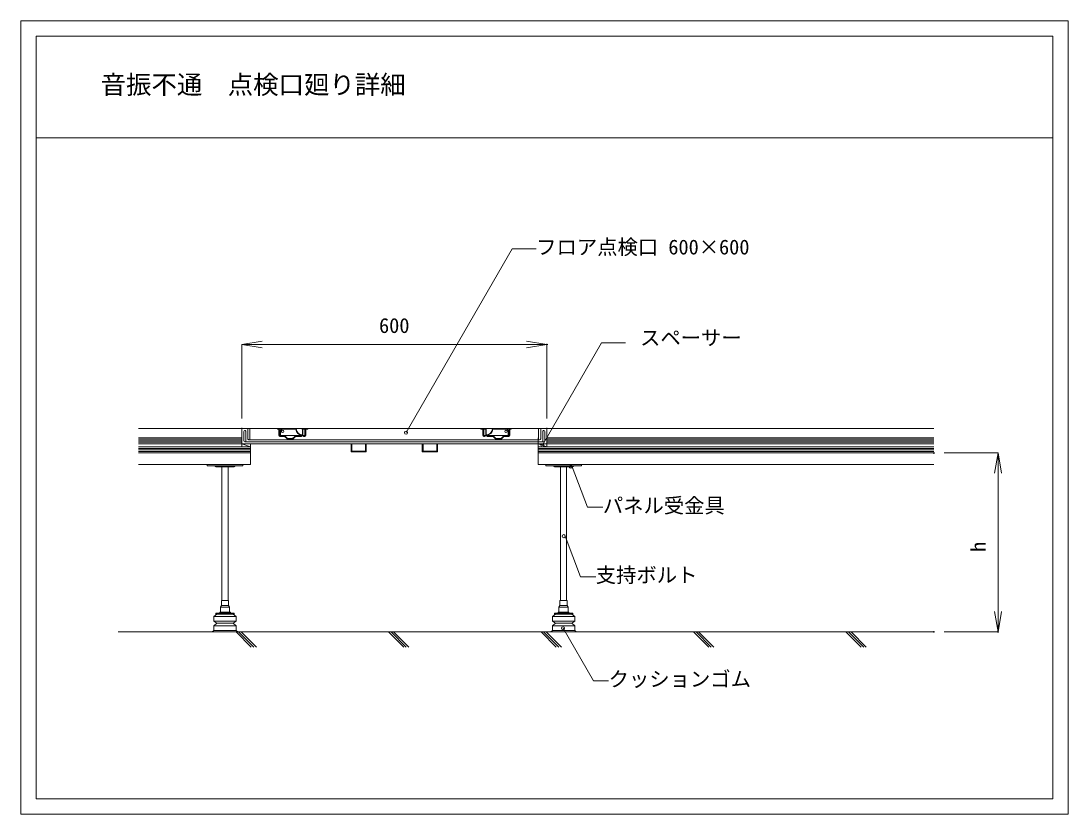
# Model space of a CAD drawing. Units: millimetres, scale not verified. Extents: x -1030 to 1030, y -780 to 780.
import ezdxf
from ezdxf.enums import TextEntityAlignment as Align

# ---------------------------------------------------------------- set-up
doc = ezdxf.new("R2010")
doc.units = ezdxf.units.MM
doc.header["$LTSCALE"] = 2
doc.header["$PDMODE"] = 32
doc.header["$PDSIZE"] = 1.6
for name, color, linetype, lineweight in [('0-0_0', 7, 'Continuous', 18), ('0-1_WAKU', 4, 'Continuous', 18), ('0-4_納まり', 7, 'Continuous', 18), ('0-6_納まり文字', 7, 'Continuous', 9), ('0-F_0０グルプ-1水色実線', 7, 'Continuous', 18), ('1-0_点検口', 7, 'Continuous', 18), ('1-2_waku2', 7, 'Continuous', 18)]:
    doc.layers.add(name, color=color, linetype=linetype, lineweight=lineweight)
doc.layers.add('0-2_DEFPOINTS', color=7, linetype='Continuous')
doc.styles.add('ＭＳ ゴシック', font='')
doc.styles.get('ＭＳ ゴシック').set_extended_font_data('MS Gothic')

# ---------------------------------------------------------------- blocks, each defined once
blk = doc.blocks.new('_OPEN')
at = {"layer": '0-0_0', "lineweight": 9}
blk.add_line((0, 0), (-1, 0), dxfattribs=at)
blk.add_lwpolyline([(-1, 0.16667), (0, 0), (-1, -0.16667)], dxfattribs=at)
blk = doc.blocks.new('D4')
at = {"layer": '0-2_DEFPOINTS'}
for p in [(3889.471, 723.659), (3289.471, 558.449), (3889.471, 558.449)]:
    blk.add_point(p, dxfattribs=at)
at = {"layer": '0-4_納まり'}
for p, q in [((3289.471, 578.449), (3289.471, 723.659)), ((3329.471, 723.659), (3849.471, 723.659)), ((3889.471, 578.449), (3889.471, 723.659))]:
    blk.add_line(p, q, dxfattribs=at)
at = {"layer": '0-4_納まり', "xscale": 40, "yscale": 40, "rotation": 180}
blk.add_blockref('_OPEN', (3289.471, 723.659), dxfattribs=at)
at = {"layer": '0-4_納まり', "xscale": 40, "yscale": 40}
blk.add_blockref('_OPEN', (3889.471, 723.659), dxfattribs=at)
at = {"layer": '0-4_納まり', "style": 'ＭＳ ゴシック'}
blk.add_text('600', height=29.33, dxfattribs=at).set_placement((3559.471, 737.659), align=Align.BOTTOM_LEFT)
blk = doc.blocks.new('点検口')
at = {"layer": '0-4_納まり'}
blk.add_line((3735.783, 937.954), (3135.783, 937.954), dxfattribs=at)
at = {"layer": '0-F_0０グルプ-1水色実線'}
blk.add_line((3735.783, 937.954), (3735.783, 907.954), dxfattribs=at)
at = {"layer": '1-0_点検口'}
for p, q in [((3135.783, 937.954), (3135.783, 907.954)), ((3135.783, 937.954), (3735.783, 937.954)), ((3143.783, 931.954), (3143.783, 911.954)), ((3147.783, 917.954), (3147.783, 937.954)), ((3151.783, 937.954), (3151.783, 915.954)), ((3205.783, 937.954), (3207.744, 937.954)), ((3207.744, 937.954), (3216.033, 937.954)), ((3208.744, 935.954), (3208.744, 924.154)), ((3209.744, 935.954), (3209.744, 924.154)), ((3210.783, 932.704), (3210.783, 924.454)), ((3211.783, 932.704), (3211.783, 924.454)), ((3242.292, 937.954), (3216.033, 937.954)), ((3241.82, 936.954), (3216.033, 936.954)), ((3254.783, 937.954), (3242.292, 937.954)), ((3254.783, 936.954), (3259.783, 936.954)), ((3255.283, 935.954), (3255.283, 924.454)), ((3259.783, 924.454), (3259.783, 936.954)), ((3260.783, 924.154), (3260.783, 935.954)), ((3261.821, 924.154), (3261.821, 935.954)), ((3262.783, 937.954), (3265.783, 937.954)), ((3608.783, 937.954), (3605.783, 937.954)), ((3608.744, 936.954), (3605.783, 936.954)), ((3609.744, 924.154), (3609.744, 935.954)), ((3610.783, 924.154), (3610.783, 935.954)), ((3616.783, 936.954), (3611.783, 936.954)), ((3611.783, 924.454), (3611.783, 936.954)), ((3615.783, 935.954), (3615.783, 924.454)), ((3616.283, 935.954), (3616.283, 924.454)), ((3616.783, 937.954), (3629.273, 937.954)), ((3629.273, 937.954), (3655.533, 937.954)), ((3629.746, 936.954), (3655.533, 936.954)), ((3663.821, 937.954), (3655.533, 937.954)), ((3659.783, 932.704), (3659.783, 924.454)), ((3660.783, 932.704), (3660.783, 924.454)), ((3661.821, 935.954), (3661.821, 924.154)), ((3662.821, 935.954), (3662.821, 924.154)), ((3665.783, 937.954), (3663.821, 937.954)), ((3719.783, 937.954), (3719.783, 915.954)), ((3723.783, 917.954), (3723.783, 937.954)), ((3727.783, 931.954), (3727.783, 911.954)), ((3185.783, 907.954), (3135.783, 907.954)), ((3350.783, 907.954), (3137.783, 907.954)), ((3729.783, 911.954), (3141.783, 911.954)), ((3149.783, 915.954), (3721.783, 915.954)), ((3733.783, 907.954), (3161.783, 907.954)), ((3210.744, 923.154), (3219.502, 923.154)), ((3210.744, 922.154), (3219.502, 922.154)), ((3210.783, 924.454), (3259.783, 924.454)), ((3221.669, 921.229), (3224.987, 917.763)), ((3222.391, 921.92), (3225.71, 918.454)), ((3225.71, 918.454), (3235.856, 918.454)), ((3225.71, 917.454), (3235.856, 917.454)), ((3235.856, 918.454), (3239.175, 921.92)), ((3236.578, 917.763), (3239.897, 921.229)), ((3242.064, 923.154), (3252.223, 923.154)), ((3242.064, 922.154), (3251.467, 922.154)), ((3258.342, 923.154), (3259.783, 923.154)), ((3259.098, 922.154), (3259.821, 922.154)), ((3615.783, 924.454), (3610.783, 924.454)), ((3612.467, 922.154), (3611.744, 922.154)), ((3660.783, 924.454), (3611.783, 924.454)), ((3613.223, 923.154), (3611.783, 923.154)), ((3629.502, 923.154), (3619.342, 923.154)), ((3629.502, 922.154), (3620.098, 922.154)), ((3634.987, 917.763), (3631.669, 921.229)), ((3635.71, 918.454), (3632.391, 921.92)), ((3645.856, 918.454), (3635.71, 918.454)), ((3645.856, 917.454), (3635.71, 917.454)), ((3649.175, 921.92), (3645.856, 918.454)), ((3649.897, 921.229), (3646.578, 917.763)), ((3660.821, 923.154), (3652.064, 923.154)), ((3660.821, 922.154), (3652.064, 922.154)), ((3685.783, 907.954), (3735.783, 907.954))]:
    blk.add_line(p, q, dxfattribs=at)
for points in [[(3139.783, 931.954), (3139.783, 913.954), (3139.783, 931.954)], [(3205.783, 937.954), (3205.783, 936.954), (3207.744, 936.954)], [(3265.783, 937.954), (3254.783, 937.954), (3254.783, 935.954), (3255.783, 935.954), (3255.783, 924.454), (3260.783, 924.454)], [(3262.821, 936.954), (3265.783, 936.954), (3265.783, 937.954)], [(3605.783, 936.954), (3605.783, 937.954), (3616.783, 937.954), (3616.783, 935.954), (3615.783, 935.954)], [(3665.783, 937.954), (3665.783, 936.954), (3663.821, 936.954)], [(3731.783, 931.954), (3731.783, 913.954), (3731.783, 931.954)], [(3380.783, 907.954), (3380.783, 892.154), (3350.783, 892.154), (3350.783, 907.954)], [(3379.183, 907.954), (3379.183, 893.754), (3352.383, 893.754), (3352.383, 907.954)], [(3490.783, 907.954), (3490.783, 892.154), (3520.783, 892.154), (3520.783, 907.954)], [(3519.183, 907.954), (3519.183, 893.754), (3492.383, 893.754), (3492.383, 907.954)]]:
    blk.add_lwpolyline(points, dxfattribs=at)
for centre in [(3216.033, 932.454), (3655.533, 932.454)]:
    blk.add_circle(centre, 2.5, dxfattribs=at)
for centre, radius, start, end in [((3141.783, 931.954), 2, 90.0227, 179.99913), ((3141.783, 931.954), 2, 0.001, 90.0035), ((3207.744, 935.954), 2, 0, 90), ((3207.744, 935.954), 1, 0, 90), ((3216.033, 932.704), 5.25, 90, 180), ((3216.033, 932.704), 4.25, 90, 180), ((3255.283, 937.954), 13.5, 184.24802, 270), ((3242.292, 937.454), 0.5, 2.20423, 90), ((3255.283, 937.954), 12.5, 182.20423, 270), ((3262.783, 935.954), 2, 90, 180), ((3262.821, 935.954), 1, 90, 180), ((3608.744, 935.954), 1, 0, 90), ((3608.783, 935.954), 2, 0, 90), ((3616.283, 937.954), 12.5, 270, 357.79577), ((3616.283, 937.954), 13.5, 270, 355.75198), ((3629.273, 937.454), 0.5, 90, 177.79577), ((3655.533, 932.704), 5.25, 0, 90), ((3655.533, 932.704), 4.25, 0, 90), ((3663.821, 935.954), 2, 90, 180), ((3663.821, 935.954), 1, 90, 180), ((3729.783, 931.954), 2, 89.9965, 179.999), ((3729.783, 931.954), 2, 0.00087, 89.9773), ((3137.783, 909.954), 2, 180.005, 270.003), ((3141.783, 913.954), 2, 180, 269.977), ((3149.783, 917.954), 2, 179.9965, 270.003), ((3210.744, 924.154), 2, 180, 270), ((3210.744, 924.154), 1, 180, 270), ((3219.502, 919.154), 4, 43.75464, 90), ((3219.502, 919.154), 3, 43.75464, 90), ((3225.71, 918.454), 1, 223.75464, 270), ((3235.856, 918.454), 1, 270, 316.24536), ((3242.064, 919.154), 4, 90, 136.24536), ((3242.064, 919.154), 3, 90, 136.24536), ((3251.467, 925.154), 3, 270, 307.62719), ((3255.283, 920.204), 4.25, 43.95695, 136.04305), ((3255.283, 920.204), 3.25, 52.37281, 127.62719), ((3259.098, 925.154), 3, 232.37281, 270), ((3259.783, 924.154), 1, 270, 360), ((3259.821, 924.154), 2, 270, 0), ((3611.744, 924.154), 2, 180, 270), ((3611.783, 924.154), 1, 180, 270), ((3612.467, 925.154), 3, 270, 307.62719), ((3616.283, 920.204), 4.25, 43.95695, 136.04305), ((3616.283, 920.204), 3.25, 52.37281, 127.62719), ((3620.098, 925.154), 3, 232.37281, 270), ((3629.502, 919.154), 4, 43.75464, 90), ((3629.502, 919.154), 3, 43.75464, 90), ((3635.71, 918.454), 1, 223.75464, 270), ((3645.856, 918.454), 1, 270, 316.24536), ((3652.064, 919.154), 4, 90, 136.24536), ((3652.064, 919.154), 3, 90, 136.24536), ((3660.821, 924.154), 1, 270, 0), ((3660.821, 924.154), 2, 270, 0), ((3721.783, 917.954), 2, 269.997, 0.0035), ((3729.783, 913.954), 2, 270.023, 0), ((3733.783, 909.954), 2, 269.997, 359.995)]:
    blk.add_arc(centre, radius, start, end, dxfattribs=at)

msp = doc.modelspace()

# ---------------------------------------------------------------- linework, layer by layer
at = {"layer": '0-0_0'}
for p, q in [((-621.536, -369.745), (-635.536, -369.745)), ((44.464, -369.745), (30.464, -369.745)), ((-639.036, -384.745), (-639.036, -382.745)), ((-637.536, -382.745), (-637.536, -372.745)), ((26.964, -384.745), (26.964, -382.745)), ((28.464, -382.745), (28.464, -372.745)), ((-650.536, -391.745), (-606.536, -391.745)), ((-606.536, -400.745), (-650.536, -400.745)), ((-650.536, -409.745), (-606.536, -409.745)), ((-644.536, -404.745), (-612.536, -404.745)), ((15.464, -391.745), (59.464, -391.745)), ((59.464, -400.745), (15.464, -400.745)), ((15.464, -409.745), (59.464, -409.745)), ((21.464, -404.745), (53.464, -404.745)), ((-650.536, -418.745), (-606.536, -418.745)), ((15.464, -418.745), (59.464, -418.745))]:
    msp.add_line(p, q, dxfattribs=at)
for points in [[(-621.536, -359.745), (-621.536, -369.745), (-619.536, -372.745), (-637.536, -372.745), (-635.536, -369.745), (-635.536, -359.745)], [(44.464, -359.745), (44.464, -369.745), (46.464, -372.745), (28.464, -372.745), (30.464, -369.745), (30.464, -359.745)], [(-628.536, -384.745), (-610.536, -384.745), (-610.536, -386.745), (-646.536, -386.745), (-646.536, -384.745)], [(37.464, -384.745), (55.464, -384.745), (55.464, -386.745), (19.464, -386.745), (19.464, -384.745)]]:
    msp.add_lwpolyline(points, close=True, dxfattribs=at)
for points in [[(-612.536, -386.745), (-606.536, -391.745), (-606.536, -400.745), (-612.536, -404.745), (-606.536, -409.745), (-606.536, -418.745), (-603.536, -421.745), (-653.536, -421.745), (-650.536, -418.745), (-650.536, -409.745), (-644.536, -404.745), (-650.536, -400.745), (-650.536, -391.745), (-644.536, -386.745)], [(-618.036, -384.745), (-618.036, -382.745), (-638.936, -382.745)], [(-628.536, -382.745), (-619.536, -382.745), (-619.536, -372.745)], [(53.464, -386.745), (59.464, -391.745), (59.464, -400.745), (53.464, -404.745), (59.464, -409.745), (59.464, -418.745), (62.464, -421.745), (12.464, -421.745), (15.464, -418.745), (15.464, -409.745), (21.464, -404.745), (15.464, -400.745), (15.464, -391.745), (21.464, -386.745)], [(47.964, -384.745), (47.964, -382.745), (27.064, -382.745)], [(37.464, -382.745), (46.464, -382.745), (46.464, -372.745)]]:
    msp.add_lwpolyline(points, dxfattribs=at)
at = {"layer": '0-1_WAKU'}
for p, q in [((-1000.023, 750), (999.977, 750)), ((-1000.023, 750), (-1000.023, -750)), ((999.977, 750), (999.977, -750)), ((-1000.023, 550), (999.977, 550)), ((-1000.023, -750), (999.977, -750))]:
    msp.add_line(p, q, dxfattribs=at)
at = {"layer": '0-4_納まり'}
for p, q in [((-798.536, -21.745), (765.977, -21.745)), ((-798.536, -39.745), (-595.536, -39.745)), ((-798.536, -39.745), (-595.536, -39.745)), ((7.464, -21.745), (-598.536, -21.745)), ((4.464, -39.745), (765.977, -39.745)), ((4.464, -39.745), (765.977, -39.745)), ((-798.536, -51.745), (-578.536, -51.745)), ((-798.536, -57.745), (-578.536, -57.745)), ((-595.536, -51.745), (-578.536, -57.745)), ((-12.536, -51.745), (765.977, -51.745)), ((-12.536, -51.745), (4.464, -57.745)), ((-12.536, -57.745), (765.977, -57.745)), ((4.464, -51.745), (4.464, -57.745)), ((-798.536, -69.745), (-578.536, -69.745)), ((-12.536, -69.745), (765.977, -69.745)), ((785.977, -69.745), (892.199, -69.745)), ((-798.536, -92.745), (-578.536, -92.745)), ((-634.536, -359.745), (-634.536, -96.745)), ((-622.536, -359.745), (-622.536, -96.745)), ((-12.536, -92.745), (765.977, -92.745)), ((31.464, -359.745), (31.464, -96.745)), ((43.464, -359.745), (43.464, -96.745)), ((892.199, -109.745), (892.199, -381.746)), ((765.977, -421.745), (-838.54, -421.745)), ((-606.884, -421.745), (-576.884, -451.745)), ((-601.884, -421.745), (-571.884, -451.745)), ((-596.884, -421.745), (-566.884, -451.745)), ((-306.884, -421.745), (-276.884, -451.745)), ((-301.884, -421.745), (-271.884, -451.745)), ((-296.884, -421.745), (-266.884, -451.745)), ((-6.884, -421.745), (23.116, -451.745)), ((-1.884, -421.745), (28.116, -451.745)), ((3.116, -421.745), (33.116, -451.745)), ((293.116, -421.745), (323.116, -451.745)), ((298.116, -421.745), (328.116, -451.745)), ((303.116, -421.745), (333.116, -451.745)), ((593.116, -421.745), (623.116, -451.745)), ((598.116, -421.745), (628.116, -451.745)), ((603.116, -421.745), (633.116, -451.745)), ((785.977, -421.746), (892.199, -421.746))]:
    msp.add_line(p, q, dxfattribs=at)
at = {"layer": '0-4_納まり', "lineweight": 9}
for p, q in [((-798.536, -42.745), (-595.536, -42.745)), ((-798.536, -45.745), (-595.536, -45.745)), ((-798.536, -48.745), (-595.536, -48.745)), ((-798.536, -60.745), (-578.536, -60.745)), ((-12.536, -60.745), (765.977, -60.745)), ((4.464, -42.745), (765.977, -42.745)), ((4.464, -45.745), (765.977, -45.745)), ((4.464, -48.745), (765.977, -48.745)), ((-798.536, -63.745), (-578.536, -63.745)), ((-798.536, -66.745), (-578.536, -66.745)), ((-12.536, -63.745), (765.977, -63.745)), ((-12.536, -66.745), (765.977, -66.745))]:
    msp.add_line(p, q, dxfattribs=at)
at = {"layer": '0-4_納まり'}
for points in [[(-12.536, -39.745), (-12.536, -51.745), (-12.536, -57.745), (-12.536, -69.745), (-12.536, -92.745)], [(-578.536, -51.745), (-578.536, -57.745), (-578.536, -69.745), (-578.536, -92.745)], [(-610.536, -96.745), (-628.536, -96.745), (-646.536, -96.745)], [(55.464, -96.745), (37.464, -96.745), (19.464, -96.745)]]:
    msp.add_lwpolyline(points, dxfattribs=at)
for points in [[(-595.536, -51.745), (-578.536, -51.745), (-578.536, -57.745), (-595.536, -57.745)], [(-12.536, -51.745), (4.464, -51.745), (4.464, -57.745), (-12.536, -57.745)], [(-663.536, -92.745), (-663.536, -94.745), (-593.536, -94.745), (-593.536, -92.745)], [(2.464, -92.745), (2.464, -94.745), (72.464, -94.745), (72.464, -92.745)]]:
    msp.add_lwpolyline(points, close=True, dxfattribs=at)
for centre, start, end in [((-646.536, -94.745), 180, 270), ((-610.536, -94.745), 270, 0), ((19.464, -94.745), 180, 270), ((55.464, -94.745), 270, 0)]:
    msp.add_arc(centre, 2, start, end, dxfattribs=at)
for p in [(765.977, -69.745), (765.977, -421.746), (892.199, -421.746)]:
    msp.add_point(p, dxfattribs=at)
at = {"layer": '0-6_納まり文字'}
for p, q in [((-272.419, -29.747), (-63.653, 331.846)), ((-63.653, 331.846), (-16.409, 331.846)), ((-4.036, -54.745), (111.863, 146.935)), ((112.182, 146.935), (159.426, 146.935)), ((54.314, -96.745), (84.75, -176.616)), ((114.75, -176.616), (84.75, -176.616)), ((40.346, -233.405), (70.782, -313.276)), ((100.782, -313.276), (70.782, -313.276)), ((36.389, -414.52), (96.113, -517.966)), ((126.113, -517.966), (96.113, -517.966))]:
    msp.add_line(p, q, dxfattribs=at)
for centre in [(-272.419, -29.747), (-4.036, -54.745), (51.742, -96.795), (37.774, -233.455), (36.389, -414.52)]:
    msp.add_circle(centre, 3, dxfattribs=at)
at = {"layer": '1-2_waku2'}
msp.add_lwpolyline([(-1030.023, 780), (1029.977, 780), (1029.977, -780), (-1030.023, -780)], close=True, dxfattribs=at)

# ---------------------------------------------------------------- block references
at = {"layer": '0-4_納まり'}
for name, p in [('D4', (-3885.008, -580.194)), ('点検口', (-3731.319, -959.699))]:
    msp.add_blockref(name, p, dxfattribs=at)
at = {"layer": '0-4_納まり', "xscale": 40, "yscale": 40}
for p, rotation in [((892.199, -69.745), 90), ((892.199, -421.746), 270)]:
    msp.add_blockref('_OPEN', p, dxfattribs=dict(at, rotation=rotation))

# ---------------------------------------------------------------- texts
at = {"layer": '0-4_納まり', "style": 'ＭＳ ゴシック'}
msp.add_text('h', height=29.33, rotation=90, dxfattribs=at).set_placement((876.916, -264.473), align=Align.BOTTOM_LEFT)
at = {"layer": '0-6_納まり文字', "style": 'ＭＳ ゴシック'}
for s, height, p in [('音振不通\u3000点検口廻り詳細', 36.66, (-873.203, 625.452)), ('フロア点検口 600×600', 29.33, (-16.409, 311.846)), ('スペーサー', 29.33, (187.997, 133.389)), ('パネル受金具', 29.33, (114.75, -196.616)), ('支持ボルト', 29.33, (100.782, -333.276)), ('クッションゴム', 29.33, (126.113, -537.966))]:
    msp.add_text(s, height=height, dxfattribs=at).set_placement(p, align=Align.BOTTOM_LEFT)

doc.saveas('drawing.dxf')
